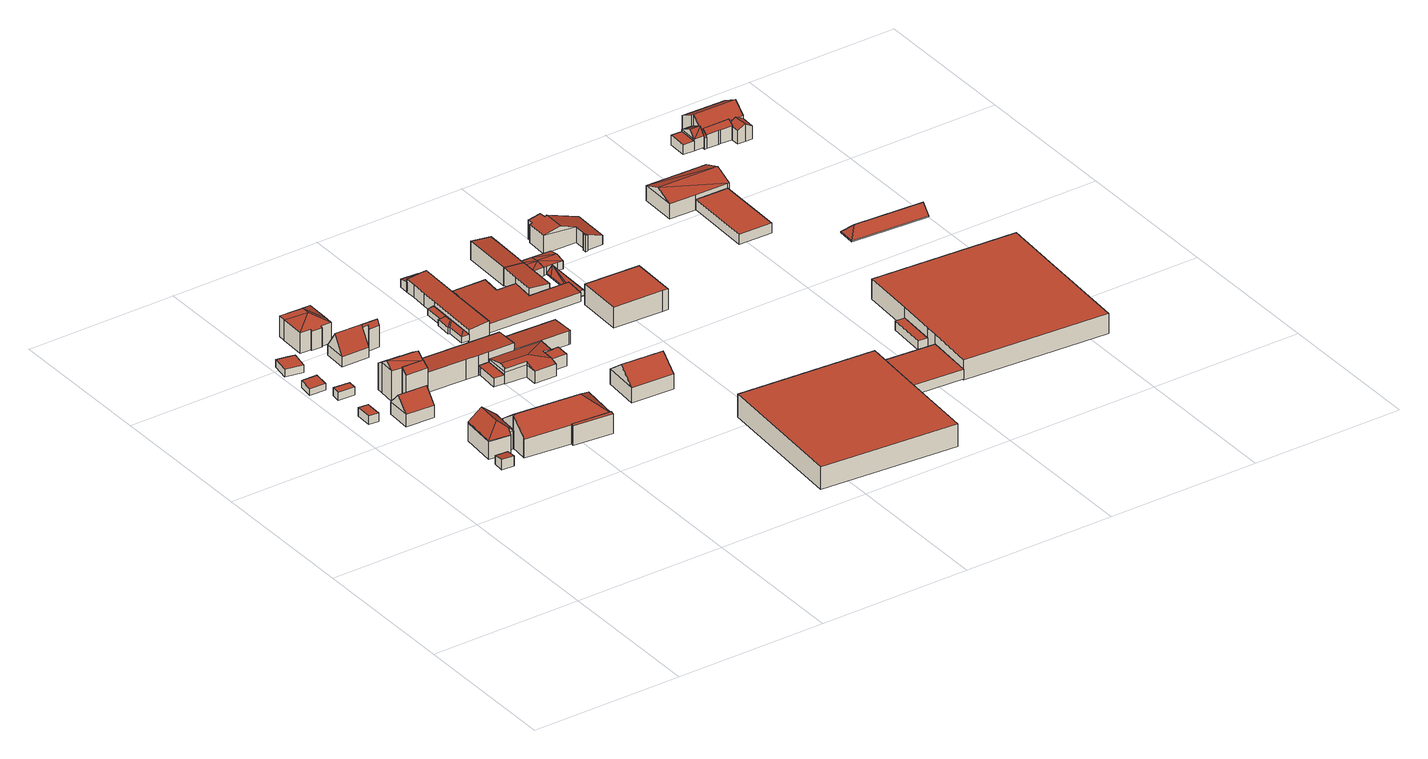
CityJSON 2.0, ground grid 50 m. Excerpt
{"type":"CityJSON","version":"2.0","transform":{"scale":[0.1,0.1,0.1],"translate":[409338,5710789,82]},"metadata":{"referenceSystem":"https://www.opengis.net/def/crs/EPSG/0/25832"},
"CityObjects":{
"building1":{"type":"Building","attributes":{"Gemeindeschluessel":"05978036","Geometrietyp2DReferenz":"3000","function":"31001_2460","roofType":"1000","measuredHeight":2.77},"geometry":[{"type":"MultiSurface","lod":"2","boundaries":[[[0,1,2,3]],[[1,4,5,2]],[[4,6,7,5]],[[6,0,3,7]],[[6,4,1,0]],[[3,2,5,7]]],"semantics":{"surfaces":[{"type":"WallSurface"},{"type":"RoofSurface"},{"type":"GroundSurface"}],"values":[0,0,0,0,1,2]}}]},
"building2":{"type":"Building","attributes":{"Gemeindeschluessel":"05978036","Geometrietyp2DReferenz":"3000","function":"31001_2460","roofType":"2100","measuredHeight":3.38},"geometry":[{"type":"MultiSurface","lod":"2","boundaries":[[[8,9,10,11]],[[9,12,13,10]],[[12,14,15,13]],[[14,8,11,15]],[[14,12,9,8]],[[11,10,13,15]]],"semantics":{"surfaces":[{"type":"WallSurface"},{"type":"RoofSurface"},{"type":"GroundSurface"}],"values":[0,0,0,0,1,2]}}]},
"building3":{"type":"Building","attributes":{"Gemeindeschluessel":"05978036","Geometrietyp2DReferenz":"3000","function":"31001_2460","roofType":"1000","measuredHeight":2.25},"geometry":[{"type":"MultiSurface","lod":"2","boundaries":[[[16,17,18,19]],[[17,20,21,18]],[[20,22,23,21]],[[22,16,19,23]],[[22,20,17,16]],[[19,18,21,23]]],"semantics":{"surfaces":[{"type":"WallSurface"},{"type":"RoofSurface"},{"type":"GroundSurface"}],"values":[0,0,0,0,1,2]}}]},
"building4":{"type":"Building","attributes":{"Gemeindeschluessel":"05978036","Geometrietyp2DReferenz":"3000","function":"31001_2460","roofType":"1000","measuredHeight":2.76},"geometry":[{"type":"MultiSurface","lod":"2","boundaries":[[[24,25,26,27]],[[25,28,29,26]],[[28,30,31,29]],[[30,24,27,31]],[[30,28,25,24]],[[27,26,29,31]]],"semantics":{"surfaces":[{"type":"WallSurface"},{"type":"RoofSurface"},{"type":"GroundSurface"}],"values":[0,0,0,0,1,2]}}]},
"building5":{"type":"Building","attributes":{"Gemeindeschluessel":"05978036","Geometrietyp2DReferenz":"3000","function":"31001_1000","roofType":"3100","measuredHeight":8.52},"geometry":[{"type":"MultiSurface","lod":"2","boundaries":[[[32,33,34,35]],[[33,36,37,34]],[[36,38,39,37]],[[38,32,35,39]],[[36,33,40]],[[32,38,41]],[[33,32,41,40]],[[38,36,40,41]],[[35,34,37,39]]],"semantics":{"surfaces":[{"type":"WallSurface"},{"type":"RoofSurface"},{"type":"GroundSurface"}],"values":[0,0,0,0,0,0,1,1,2]}}]},
"building6":{"type":"Building","attributes":{"Gemeindeschluessel":"05978036","Geometrietyp2DReferenz":"3000","function":"31001_2460","roofType":"1000","measuredHeight":2.54},"geometry":[{"type":"MultiSurface","lod":"2","boundaries":[[[42,43,44,45]],[[43,46,47,44]],[[46,48,49,47]],[[48,50,51,49]],[[50,42,45,51]],[[50,48,46,43,42]],[[45,44,47,49,51]]],"semantics":{"surfaces":[{"type":"WallSurface"},{"type":"RoofSurface"},{"type":"GroundSurface"}],"values":[0,0,0,0,0,1,2]}}]},
"building7":{"type":"Building","attributes":{"Gemeindeschluessel":"05978036","Geometrietyp2DReferenz":"3000","function":"31001_1100","roofType":"5000","measuredHeight":10.02},"geometry":[{"type":"MultiSurface","lod":"2","boundaries":[[[52,53,54,55]],[[53,56,57,54]],[[56,58,59,57]],[[58,60,61,59]],[[60,62,63,61]],[[62,64,65,63]],[[64,66,67,65]],[[66,52,55,67]],[[68,69,70,71]],[[60,58,72,68,71,73,62]],[[68,72,74,69]],[[62,73,64]],[[64,73,71,66]],[[53,69,74,56]],[[56,74,72,58]],[[66,71,70,52]],[[52,70,69,53]],[[55,54,57,59,61,63,65,67]]],"semantics":{"surfaces":[{"type":"WallSurface"},{"type":"RoofSurface"},{"type":"GroundSurface"}],"values":[0,0,0,0,0,0,0,0,1,1,1,0,0,0,0,0,0,2]}}]},
"building8":{"type":"Building","attributes":{"Gemeindeschluessel":"05978036","Geometrietyp2DReferenz":"3000","function":"31001_1000"},"children":["building8-1","building8-2","building8-3"]},
"building8-1":{"type":"BuildingPart","attributes":{"roofType":"2100","measuredHeight":10.29},"parents":["building8"],"geometry":[{"type":"MultiSurface","lod":"2","boundaries":[[[75,76,77,78,79]],[[76,80,81,77]],[[80,82,83,84,81]],[[82,80,76,75]],[[78,77,81,84]],[[79,83,82,75]],[[78,84,83,79]]],"semantics":{"surfaces":[{"type":"WallSurface"},{"type":"RoofSurface"},{"type":"GroundSurface"},{"type":"ClosureSurface"}],"values":[0,0,0,1,2,0,3]}}]},
"building8-2":{"type":"BuildingPart","attributes":{"roofType":"2100","measuredHeight":10.02},"parents":["building8"],"geometry":[{"type":"MultiSurface","lod":"2","boundaries":[[[85,86,87,88]],[[89,90,91,92]],[[90,85,88,91]],[[90,89,86,85]],[[88,87,92,91]],[[92,87,86,89]]],"semantics":{"surfaces":[{"type":"WallSurface"},{"type":"RoofSurface"},{"type":"GroundSurface"},{"type":"ClosureSurface"}],"values":[0,0,0,1,2,3]}}]},
"building8-3":{"type":"BuildingPart","attributes":{"roofType":"3100","measuredHeight":11.96},"parents":["building8"],"geometry":[{"type":"MultiSurface","lod":"2","boundaries":[[[93,79,78,94]],[[95,96,89,92,97]],[[79,93,98]],[[96,95,99]],[[96,98,93]],[[98,96,99]],[[99,79,98]],[[79,99,95,83]],[[92,87,94,78,84,97]],[[94,87,86,89,96,93]],[[87,92,89,86]],[[97,84,83,95]],[[84,78,79,83]]],"semantics":{"surfaces":[{"type":"WallSurface"},{"type":"RoofSurface"},{"type":"GroundSurface"},{"type":"ClosureSurface"}],"values":[0,0,0,0,1,1,1,1,2,0,3,0,3]}}]},
"building9":{"type":"Building","attributes":{"Gemeindeschluessel":"05978036","Geometrietyp2DReferenz":"3000","function":"31001_1000","roofType":"3100","measuredHeight":9.08},"geometry":[{"type":"MultiSurface","lod":"2","boundaries":[[[100,101,102,103]],[[101,104,105,102]],[[104,106,107,105]],[[106,108,109,107]],[[108,110,111,109]],[[110,100,103,111]],[[110,112,113,114,100]],[[101,114,113,115,104]],[[106,115,113,112,108]],[[104,115,106]],[[108,112,110]],[[100,114,101]],[[103,102,105,107,109,111]]],"semantics":{"surfaces":[{"type":"WallSurface"},{"type":"RoofSurface"},{"type":"GroundSurface"}],"values":[0,0,0,0,0,0,1,1,0,0,0,0,2]}}]},
"building10":{"type":"Building","attributes":{"Gemeindeschluessel":"05978036","Geometrietyp2DReferenz":"3000","function":"31001_2000"},"children":["building10-1","building10-2"]},
"building10-1":{"type":"BuildingPart","attributes":{"roofType":"2100","measuredHeight":6.61},"parents":["building10"],"geometry":[{"type":"MultiSurface","lod":"2","boundaries":[[[116,117,118,119,120]],[[121,122,123,124,125]],[[122,116,120,123]],[[122,121,117,116]],[[120,119,124,123]],[[121,125,118,117]],[[125,124,119,118]]],"semantics":{"surfaces":[{"type":"WallSurface"},{"type":"RoofSurface"},{"type":"GroundSurface"},{"type":"ClosureSurface"}],"values":[0,0,0,1,2,0,3]}}]},
"building10-2":{"type":"BuildingPart","attributes":{"roofType":"5000","measuredHeight":11.1},"parents":["building10"],"geometry":[{"type":"MultiSurface","lod":"2","boundaries":[[[126,127,128,129]],[[127,125,124,128]],[[118,130,131,119]],[[130,132,133,131]],[[132,134,135,133]],[[134,136,137,135]],[[136,138,139,137]],[[138,140,141,139]],[[140,142,129,141]],[[142,126,129]],[[138,136,134,132,130,118,125,143]],[[125,127,143]],[[127,126,142,140,138,143]],[[128,124,119,131,133,135,137,139,141,129]],[[119,124,125,118]]],"semantics":{"surfaces":[{"type":"WallSurface"},{"type":"RoofSurface"},{"type":"GroundSurface"},{"type":"ClosureSurface"}],"values":[0,0,0,0,0,0,0,0,0,0,1,1,1,2,3]}}]},
"building11":{"type":"Building","attributes":{"Gemeindeschluessel":"05978036","Geometrietyp2DReferenz":"3000","function":"31001_1000","roofType":"3200","measuredHeight":9.69},"geometry":[{"type":"MultiSurface","lod":"2","boundaries":[[[144,145,146,147]],[[145,148,149,146]],[[148,150,151,149]],[[150,152,153,151]],[[152,154,155,153]],[[154,156,157,155]],[[156,158,159,157]],[[158,160,161,159]],[[160,162,163,161]],[[162,144,147,163]],[[158,156,154,152,150,148,164]],[[144,162,165]],[[145,144,165]],[[148,145,165,164]],[[162,160,164,165]],[[160,158,164]],[[147,146,149,151,153,155,157,159,161,163]]],"semantics":{"surfaces":[{"type":"WallSurface"},{"type":"RoofSurface"},{"type":"GroundSurface"}],"values":[0,0,0,0,0,0,0,0,0,0,1,1,1,1,1,1,2]}}]},
"building12":{"type":"Building","attributes":{"Gemeindeschluessel":"05978036","Geometrietyp2DReferenz":"3000","function":"31001_1000","roofType":"5000","measuredHeight":8.82},"geometry":[{"type":"MultiSurface","lod":"2","boundaries":[[[166,167,168,169]],[[167,170,171,168]],[[170,172,173,171]],[[172,174,175,173]],[[174,176,177,175]],[[176,166,169,177]],[[178,170,167,179]],[[176,174,172,178,179,166]],[[172,170,178]],[[167,166,179]],[[169,168,171,173,175,177]]],"semantics":{"surfaces":[{"type":"WallSurface"},{"type":"RoofSurface"},{"type":"GroundSurface"}],"values":[0,0,0,0,0,0,1,1,0,0,2]}}]},
"building13":{"type":"Building","attributes":{"Gemeindeschluessel":"05978036","Geometrietyp2DReferenz":"3000","function":"31001_2460","roofType":"1000","measuredHeight":2.79},"geometry":[{"type":"MultiSurface","lod":"2","boundaries":[[[180,181,182,183]],[[181,184,185,182]],[[184,186,187,185]],[[186,188,189,187]],[[188,180,183,189]],[[188,186,184,181,180]],[[183,182,185,187,189]]],"semantics":{"surfaces":[{"type":"WallSurface"},{"type":"RoofSurface"},{"type":"GroundSurface"}],"values":[0,0,0,0,0,1,2]}}]},
"building14":{"type":"Building","attributes":{"Gemeindeschluessel":"05978036","Geometrietyp2DReferenz":"3000","function":"31001_2000"},"children":["building14-1","building14-2"]},
"building14-1":{"type":"BuildingPart","attributes":{"roofType":"2100","measuredHeight":4.52},"parents":["building14"],"geometry":[{"type":"MultiSurface","lod":"2","boundaries":[[[190,191,192,193]],[[191,194,195,192]],[[194,196,197,195]],[[196,198,199,197]],[[198,200,201,199]],[[198,196,194,191,190,200]],[[201,193,192,195,197,199]],[[190,193,201,200]]],"semantics":{"surfaces":[{"type":"WallSurface"},{"type":"RoofSurface"},{"type":"GroundSurface"},{"type":"ClosureSurface"}],"values":[0,0,0,0,0,1,2,3]}}]},
"building14-2":{"type":"BuildingPart","attributes":{"roofType":"2100","measuredHeight":6.71},"parents":["building14"],"geometry":[{"type":"MultiSurface","lod":"2","boundaries":[[[202,203,204,205]],[[203,206,207,204]],[[206,208,190,193,207]],[[209,210,211,201,200]],[[210,212,213,211]],[[212,214,215,213]],[[214,202,205,215]],[[214,212,210,209,208,206,203,202]],[[205,204,207,193,201,211,213,215]],[[200,190,208,209]],[[200,201,193,190]]],"semantics":{"surfaces":[{"type":"WallSurface"},{"type":"RoofSurface"},{"type":"GroundSurface"},{"type":"ClosureSurface"}],"values":[0,0,0,0,0,0,0,1,2,0,3]}}]},
"building15":{"type":"Building","attributes":{"Gemeindeschluessel":"05978036","Geometrietyp2DReferenz":"3000","function":"31001_1000"},"children":["building15-1","building15-2"]},
"building15-1":{"type":"BuildingPart","attributes":{"roofType":"5000","measuredHeight":5.72},"parents":["building15"],"geometry":[{"type":"MultiSurface","lod":"2","boundaries":[[[216,217,218,219]],[[217,220,221,218]],[[220,222,223,221]],[[222,224,225,223]],[[224,226,227,225]],[[226,228,229,227]],[[228,230,231,229]],[[230,232,233,231]],[[234,235,236,237]],[[235,216,219,236]],[[238,239,240,241,242,232,243,244,245]],[[244,246,247,248,249,245]],[[216,235,238,245,249,250,251,252]],[[216,252,217]],[[217,252,251,220]],[[220,251,250,222]],[[222,250,249,248,224]],[[224,248,247,226]],[[226,247,246,228]],[[230,243,232]],[[228,246,244,243,230]],[[234,253,239,238,235]],[[219,218,221,223,225,227,229,231,233,254,255,237,236]],[[254,233,232,242]],[[255,254,242,256]],[[237,255,256,234]],[[257,241,240]],[[242,241,257,256]],[[239,253,257,240]],[[256,257,253,234]]],"semantics":{"surfaces":[{"type":"WallSurface"},{"type":"RoofSurface"},{"type":"GroundSurface"},{"type":"ClosureSurface"}],"values":[0,0,0,0,0,0,0,0,0,0,1,1,1,0,0,0,0,0,0,0,0,0,2,3,3,3,0,3,0,3]}}]},
"building15-2":{"type":"BuildingPart","attributes":{"roofType":"1000","measuredHeight":4.04},"parents":["building15"],"geometry":[{"type":"MultiSurface","lod":"2","boundaries":[[[258,259,260,233,232]],[[259,261,262,260]],[[261,253,234,237,262]],[[261,259,258,263,241,257,253]],[[237,255,254,233,260,262]],[[256,255,237,234]],[[256,234,253,257]],[[242,241,263]],[[242,254,255,256]],[[242,256,257,241]],[[232,242,263,258]],[[232,233,254,242]]],"semantics":{"surfaces":[{"type":"WallSurface"},{"type":"RoofSurface"},{"type":"GroundSurface"},{"type":"ClosureSurface"}],"values":[0,0,0,1,2,3,3,0,3,3,0,3]}}]},
"building16":{"type":"Building","attributes":{"Gemeindeschluessel":"05978036","Geometrietyp2DReferenz":"3000","function":"31001_9998","roofType":"5000","measuredHeight":3.38},"geometry":[{"type":"MultiSurface","lod":"2","boundaries":[[[264,265,266,267]],[[265,268,269,266]],[[268,270,271,269]],[[270,272,273,271]],[[272,274,275,273]],[[274,276,277,275]],[[276,278,279,277]],[[278,264,267,279]],[[280,278,276]],[[281,280,276,274]],[[282,281,274,272]],[[283,282,272,270]],[[284,283,270,268]],[[285,284,268,265]],[[285,265,264]],[[280,281,282,283,284,285,264,278]],[[267,266,269,271,273,275,277,279]]],"semantics":{"surfaces":[{"type":"WallSurface"},{"type":"RoofSurface"},{"type":"GroundSurface"}],"values":[0,0,0,0,0,0,0,0,1,1,1,1,1,1,1,1,2]}}]},
"building17":{"type":"Building","attributes":{"Gemeindeschluessel":"05978036","Geometrietyp2DReferenz":"3000","function":"31001_1000","roofType":"3100","measuredHeight":9.7},"geometry":[{"type":"MultiSurface","lod":"2","boundaries":[[[286,287,288,289]],[[287,290,291,288]],[[290,292,293,291]],[[292,286,289,293]],[[290,287,294]],[[286,292,295]],[[287,286,295,294]],[[292,290,294,295]],[[289,288,291,293]]],"semantics":{"surfaces":[{"type":"WallSurface"},{"type":"RoofSurface"},{"type":"GroundSurface"}],"values":[0,0,0,0,0,0,1,1,2]}}]},
"building18":{"type":"Building","attributes":{"Gemeindeschluessel":"05978036","Geometrietyp2DReferenz":"3000","function":"31001_2000"},"children":["building18-1","building18-2"]},
"building18-1":{"type":"BuildingPart","attributes":{"roofType":"2100","measuredHeight":3.17},"parents":["building18"],"geometry":[{"type":"MultiSurface","lod":"2","boundaries":[[[296,297,298,299]],[[300,301,302,303]],[[301,296,299,302]],[[301,300,297,296]],[[299,298,303,302]],[[303,298,297,300]]],"semantics":{"surfaces":[{"type":"WallSurface"},{"type":"RoofSurface"},{"type":"GroundSurface"},{"type":"ClosureSurface"}],"values":[0,0,0,1,2,3]}}]},
"building18-2":{"type":"BuildingPart","attributes":{"roofType":"2100","measuredHeight":4.89},"parents":["building18"],"geometry":[{"type":"MultiSurface","lod":"2","boundaries":[[[304,305,306,298,297]],[[305,307,308,306]],[[307,309,310,308]],[[309,311,312,310]],[[311,313,314,312]],[[313,315,316,314]],[[315,317,318,316]],[[317,319,300,303,318]],[[319,317,315,313,311,309,307,305,304]],[[298,306,308,310,312,314,316,318,303]],[[297,300,319,304]],[[297,298,303,300]]],"semantics":{"surfaces":[{"type":"WallSurface"},{"type":"RoofSurface"},{"type":"GroundSurface"},{"type":"ClosureSurface"}],"values":[0,0,0,0,0,0,0,0,1,2,0,3]}}]},
"building19":{"type":"Building","attributes":{"Gemeindeschluessel":"05978036","Geometrietyp2DReferenz":"3000","function":"31001_2000","roofType":"1000","measuredHeight":7.54},"geometry":[{"type":"MultiSurface","lod":"2","boundaries":[[[320,321,322,323]],[[321,324,325,322]],[[324,326,327,325]],[[326,328,329,327]],[[328,320,323,329]],[[328,326,324,321,320]],[[323,322,325,327,329]]],"semantics":{"surfaces":[{"type":"WallSurface"},{"type":"RoofSurface"},{"type":"GroundSurface"}],"values":[0,0,0,0,0,1,2]}}]},
"building20":{"type":"Building","attributes":{"Gemeindeschluessel":"05978036","Geometrietyp2DReferenz":"3000","function":"31001_2000","roofType":"2100","measuredHeight":4.28},"geometry":[{"type":"MultiSurface","lod":"2","boundaries":[[[330,331,332,333]],[[331,334,335,332]],[[334,336,337,335]],[[336,338,339,337]],[[338,340,341,339]],[[340,342,343,341]],[[342,344,345,343]],[[344,346,347,345]],[[346,348,349,347]],[[348,330,333,349]],[[348,346,344,342,340,338,336,334,331,330]],[[333,332,335,337,339,341,343,345,347,349]]],"semantics":{"surfaces":[{"type":"WallSurface"},{"type":"RoofSurface"},{"type":"GroundSurface"}],"values":[0,0,0,0,0,0,0,0,0,0,1,2]}}]},
"building21":{"type":"Building","attributes":{"Gemeindeschluessel":"05978036","Geometrietyp2DReferenz":"3000","function":"31001_2000","roofType":"2100","measuredHeight":5.8},"geometry":[{"type":"MultiSurface","lod":"2","boundaries":[[[350,351,352,353]],[[351,354,355,352]],[[354,356,357,355]],[[356,358,359,357]],[[358,360,361,359]],[[360,350,353,361]],[[360,358,356,354,351,350]],[[353,352,355,357,359,361]]],"semantics":{"surfaces":[{"type":"WallSurface"},{"type":"RoofSurface"},{"type":"GroundSurface"}],"values":[0,0,0,0,0,0,1,2]}}]},
"building22":{"type":"Building","attributes":{"Gemeindeschluessel":"05978036","Geometrietyp2DReferenz":"3000","function":"31001_1100","roofType":"2100","measuredHeight":6.13},"geometry":[{"type":"MultiSurface","lod":"2","boundaries":[[[362,354,363,364]],[[354,365,366,363]],[[365,367,368,366]],[[367,369,370,368]],[[369,362,364,370]],[[369,367,365,354,362]],[[364,363,366,368,370]]],"semantics":{"surfaces":[{"type":"WallSurface"},{"type":"RoofSurface"},{"type":"GroundSurface"}],"values":[0,0,0,0,0,1,2]}}]},
"building23":{"type":"Building","attributes":{"Gemeindeschluessel":"05978036","Geometrietyp2DReferenz":"3000","function":"31001_2460","roofType":"5000","measuredHeight":3.31},"geometry":[{"type":"MultiSurface","lod":"2","boundaries":[[[371,372,373,374]],[[372,375,376,373]],[[375,377,378,376]],[[377,379,380,378]],[[379,371,374,380]],[[381,379,377]],[[382,379,381]],[[379,382,371]],[[372,381,375]],[[381,372,382]],[[372,371,382]],[[377,375,381]],[[374,373,376,378,380]]],"semantics":{"surfaces":[{"type":"WallSurface"},{"type":"RoofSurface"},{"type":"GroundSurface"}],"values":[0,0,0,0,0,1,1,1,1,1,0,0,2]}}]},
"building24":{"type":"Building","attributes":{"Gemeindeschluessel":"05978036","Geometrietyp2DReferenz":"3000","function":"31001_2000","roofType":"1000","measuredHeight":6.89},"geometry":[{"type":"MultiSurface","lod":"2","boundaries":[[[383,384,385,386]],[[384,387,388,385]],[[387,389,390,388]],[[389,391,392,390]],[[391,383,386,392]],[[391,389,387,384,383]],[[386,385,388,390,392]]],"semantics":{"surfaces":[{"type":"WallSurface"},{"type":"RoofSurface"},{"type":"GroundSurface"}],"values":[0,0,0,0,0,1,2]}}]},
"building25":{"type":"Building","attributes":{"Gemeindeschluessel":"05978036","Geometrietyp2DReferenz":"3000","function":"31001_2740","roofType":"5000","measuredHeight":2.43},"geometry":[{"type":"MultiSurface","lod":"2","boundaries":[[[393,394,395,396]],[[394,397,398,395]],[[397,399,400,398]],[[399,401,402,400]],[[401,403,404,402]],[[403,393,396,404]],[[405,401,399,406]],[[406,397,394]],[[406,394,393]],[[406,393,403]],[[403,405,406]],[[401,405,403]],[[397,406,399]],[[396,395,398,400,402,404]]],"semantics":{"surfaces":[{"type":"WallSurface"},{"type":"RoofSurface"},{"type":"GroundSurface"}],"values":[0,0,0,0,0,0,1,1,1,1,1,0,0,2]}}]},
"building26":{"type":"Building","attributes":{"Gemeindeschluessel":"05978036","Geometrietyp2DReferenz":"3000","function":"31001_1310","roofType":"3100","measuredHeight":3.24},"geometry":[{"type":"MultiSurface","lod":"2","boundaries":[[[407,408,409,410]],[[408,411,412,409]],[[411,413,414,412]],[[413,377,415,414]],[[377,375,416,415]],[[375,407,410,416]],[[417,407,375]],[[375,418,417]],[[408,417,418]],[[418,377,413,411,408]],[[407,417,408]],[[418,375,377]],[[410,409,412,414,415,416]]],"semantics":{"surfaces":[{"type":"WallSurface"},{"type":"RoofSurface"},{"type":"GroundSurface"}],"values":[0,0,0,0,0,0,1,1,1,1,0,0,2]}}]},
"building27":{"type":"Building","attributes":{"Gemeindeschluessel":"05978036","Geometrietyp2DReferenz":"3000","function":"31001_1100","roofType":"5000","measuredHeight":7.31},"geometry":[{"type":"MultiSurface","lod":"2","boundaries":[[[419,420,421,422]],[[420,423,424,421]],[[423,425,426,424]],[[425,427,428,426]],[[427,429,430,428]],[[429,431,432,430]],[[431,433,434,432]],[[433,435,436,434]],[[435,437,438,436]],[[437,439,440,438]],[[439,441,442,440]],[[441,443,444,442]],[[443,445,446,444]],[[445,419,422,446]],[[447,448,445,443,441,439,437,435]],[[420,419,448,447,433,431,429,427,425,423]],[[435,433,447]],[[419,445,448]],[[422,421,424,426,428,430,432,434,436,438,440,442,444,446]]],"semantics":{"surfaces":[{"type":"WallSurface"},{"type":"RoofSurface"},{"type":"GroundSurface"}],"values":[0,0,0,0,0,0,0,0,0,0,0,0,0,0,1,1,0,0,2]}}]},
"building28":{"type":"Building","attributes":{"Gemeindeschluessel":"05978036","Geometrietyp2DReferenz":"3000","function":"31001_2000","roofType":"1000","measuredHeight":3.37},"geometry":[{"type":"MultiSurface","lod":"2","boundaries":[[[449,450,451,452]],[[450,453,454,451]],[[453,455,456,454]],[[455,449,452,456]],[[455,453,450,449]],[[452,451,454,456]]],"semantics":{"surfaces":[{"type":"WallSurface"},{"type":"RoofSurface"},{"type":"GroundSurface"}],"values":[0,0,0,0,1,2]}}]},
"building29":{"type":"Building","attributes":{"Gemeindeschluessel":"05978036","Geometrietyp2DReferenz":"3000","function":"31001_2500","roofType":"1000","measuredHeight":3.18},"geometry":[{"type":"MultiSurface","lod":"2","boundaries":[[[457,458,459,460]],[[458,461,462,459]],[[461,463,464,462]],[[463,457,460,464]],[[463,461,458,457]],[[460,459,462,464]]],"semantics":{"surfaces":[{"type":"WallSurface"},{"type":"RoofSurface"},{"type":"GroundSurface"}],"values":[0,0,0,0,1,2]}}]},
"building30":{"type":"Building","attributes":{"Gemeindeschluessel":"05978036","Geometrietyp2DReferenz":"3000","function":"31001_2700","roofType":"1000","measuredHeight":3.27},"geometry":[{"type":"MultiSurface","lod":"2","boundaries":[[[465,466,467,468]],[[466,469,470,467]],[[469,471,472,470]],[[471,465,468,472]],[[471,469,466,465]],[[468,467,470,472]]],"semantics":{"surfaces":[{"type":"WallSurface"},{"type":"RoofSurface"},{"type":"GroundSurface"}],"values":[0,0,0,0,1,2]}}]},
"building31":{"type":"Building","attributes":{"Gemeindeschluessel":"05978036","Geometrietyp2DReferenz":"3000","function":"31001_1100","roofType":"3100","measuredHeight":7.33},"geometry":[{"type":"MultiSurface","lod":"2","boundaries":[[[473,474,475,476]],[[474,477,478,475]],[[477,479,480,478]],[[479,481,482,480]],[[481,483,484,482]],[[483,473,476,484]],[[483,485,473]],[[485,483,486]],[[486,474,485]],[[474,486,481,479,477]],[[473,485,474]],[[486,483,481]],[[476,475,478,480,482,484]]],"semantics":{"surfaces":[{"type":"WallSurface"},{"type":"RoofSurface"},{"type":"GroundSurface"}],"values":[0,0,0,0,0,0,1,1,1,1,0,0,2]}}]},
"building32":{"type":"Building","attributes":{"Gemeindeschluessel":"05978036","Geometrietyp2DReferenz":"3000","function":"31001_2000","roofType":"1000","measuredHeight":6.7},"geometry":[{"type":"MultiSurface","lod":"2","boundaries":[[[487,488,489,490]],[[488,491,492,489]],[[491,493,494,492]],[[493,495,496,494]],[[495,497,498,496]],[[497,499,500,498]],[[499,501,502,500]],[[501,487,490,502]],[[501,499,497,495,493,491,488,487]],[[490,489,492,494,496,498,500,502]]],"semantics":{"surfaces":[{"type":"WallSurface"},{"type":"RoofSurface"},{"type":"GroundSurface"}],"values":[0,0,0,0,0,0,0,0,1,2]}}]},
"building33":{"type":"Building","attributes":{"Gemeindeschluessel":"05978036","Geometrietyp2DReferenz":"3000","function":"31001_2460","roofType":"1000","measuredHeight":3.31},"geometry":[{"type":"MultiSurface","lod":"2","boundaries":[[[503,504,505,506]],[[504,507,508,505]],[[507,509,510,508]],[[509,503,506,510]],[[509,507,504,503]],[[506,505,508,510]]],"semantics":{"surfaces":[{"type":"WallSurface"},{"type":"RoofSurface"},{"type":"GroundSurface"}],"values":[0,0,0,0,1,2]}}]},
"building34":{"type":"Building","attributes":{"Gemeindeschluessel":"05978036","Geometrietyp2DReferenz":"3000","function":"31001_2740","roofType":"5000","measuredHeight":3.48},"geometry":[{"type":"MultiSurface","lod":"2","boundaries":[[[511,512,513,514]],[[512,515,516,513]],[[515,517,518,516]],[[517,511,514,518]],[[519,517,515]],[[520,519,515,512]],[[520,512,511]],[[519,520,511,517]],[[514,513,516,518]]],"semantics":{"surfaces":[{"type":"WallSurface"},{"type":"RoofSurface"},{"type":"GroundSurface"}],"values":[0,0,0,0,0,1,1,1,2]}}]},
"building35":{"type":"Building","attributes":{"Gemeindeschluessel":"05978036","Geometrietyp2DReferenz":"3000","function":"31001_2460","roofType":"3100","measuredHeight":6.09},"geometry":[{"type":"MultiSurface","lod":"2","boundaries":[[[521,522,506,523]],[[522,524,510,506]],[[524,525,526,510]],[[525,521,523,526]],[[524,522,527]],[[521,525,528]],[[522,528,527]],[[528,522,521]],[[524,528,525]],[[528,524,527]],[[523,506,510,526]]],"semantics":{"surfaces":[{"type":"WallSurface"},{"type":"RoofSurface"},{"type":"GroundSurface"}],"values":[0,0,0,0,0,0,1,1,1,1,2]}}]},
"building36":{"type":"Building","attributes":{"Gemeindeschluessel":"05978036","Geometrietyp2DReferenz":"3000","function":"31001_1000"},"children":["building36-1","building36-2","building36-3"]},
"building36-1":{"type":"BuildingPart","attributes":{"roofType":"3100","measuredHeight":5.76},"parents":["building36"],"geometry":[{"type":"MultiSurface","lod":"2","boundaries":[[[529,530,531,532]],[[530,533,534,531]],[[533,535,536,534]],[[537,538,539,540]],[[538,529,532,539]],[[541,542,543,535,533,530,529]],[[529,538,537,544,541]],[[532,531,534,536,545,546,540,539]],[[543,545,536,535]],[[547,542,541]],[[546,545,543,542,547]],[[544,547,541]],[[537,540,546,547,544]]],"semantics":{"surfaces":[{"type":"WallSurface"},{"type":"RoofSurface"},{"type":"GroundSurface"},{"type":"ClosureSurface"}],"values":[0,0,0,0,0,1,1,2,3,0,3,0,3]}}]},
"building36-2":{"type":"BuildingPart","attributes":{"roofType":"3100","measuredHeight":8.64},"parents":["building36"],"geometry":[{"type":"MultiSurface","lod":"2","boundaries":[[[548,549,550,551]],[[549,552,553,550]],[[552,554,555,553]],[[554,556,557,555]],[[556,558,559,557]],[[558,560,561,559]],[[560,562,563,561]],[[562,564,537,540,563]],[[562,560,558,556,554]],[[554,552,549,548,565,566,542,547,544,564,562]],[[567,551,550,553,555,557,559,561,563,540,546,545]],[[548,551,567,565]],[[566,543,542]],[[544,537,564]],[[543,545,546,547,542]],[[547,546,540,537,544]],[[565,567,545,543,566]]],"semantics":{"surfaces":[{"type":"WallSurface"},{"type":"RoofSurface"},{"type":"GroundSurface"},{"type":"ClosureSurface"}],"values":[0,0,0,0,0,0,0,0,1,1,2,3,0,0,3,3,3]}}]},
"building36-3":{"type":"BuildingPart","attributes":{"roofType":"2100","measuredHeight":5.9},"parents":["building36"],"geometry":[{"type":"MultiSurface","lod":"2","boundaries":[[[568,569,534,536,535]],[[569,570,571,534]],[[570,572,573,571]],[[572,574,548,551,573]],[[572,570,569,568,575,576,574]],[[551,567,545,536,534,571,573]],[[565,548,574,576]],[[565,567,551,548]],[[566,565,576,575]],[[566,543,545,567,565]],[[568,535,543,566,575]],[[535,536,545,543]]],"semantics":{"surfaces":[{"type":"WallSurface"},{"type":"RoofSurface"},{"type":"GroundSurface"},{"type":"ClosureSurface"}],"values":[0,0,0,0,1,2,0,3,0,3,0,3]}}]}
},
"vertices":[
[43,1144,55],[76,1143,55],[76,1143,27],[43,1144,27],[74,1088,55],[74,1088,27],[41,1090,55],[41,1090,27],
[197,654,76],[200,690,71],[200,690,42],[197,654,42],[240,686,72],[240,686,42],[237,651,76],[237,651,42],
[58,1327,38],[4,1329,38],[4,1329,15],[58,1327,15],[11,1379,38],[11,1379,15],[63,1377,38],[63,1377,15],
[55,1285,46],[109,1281,46],[109,1281,19],[55,1285,19],[107,1252,46],[107,1252,19],[52,1256,46],[52,1256,19],
[213,1011,70],[119,1016,70],[119,1016,29],[213,1011,29],[122,1097,70],[122,1097,29],[217,1093,70],[217,1093,29],[120,1056,115],[215,1052,115],
[6,1456,37],[16,1514,37],[16,1514,12],[6,1456,12],[53,1507,37],[53,1507,12],[76,1503,37],[76,1503,12],[65,1445,37],[65,1445,12],
[275,722,95],[203,728,95],[203,728,36],[275,722,36],[213,844,95],[213,844,36],[306,835,95],[306,835,36],[303,800,95],[303,800,36],[298,734,95],[298,734,36],[294,735,95],[294,735,36],[276,736,95],[276,736,36],[251,756,136],[203,728,99],[275,722,96],[276,736,113],[258,840,136],[294,735,98],[213,844,99],
[278,1158,123],[277,1135,109],[277,1135,20],[278,1158,20],[278,1158,121],[205,1138,108],[205,1138,20],[207,1161,123],[207,1161,121],[207,1161,20],
[249,1233,109],[248,1215,120],[248,1215,20],[249,1233,20],[176,1219,120],[177,1237,109],[177,1237,20],[176,1219,20],
[281,1213,121],[281,1213,20],[173,1163,121],[176,1219,121],[173,1163,20],[279,1185,140],[174,1191,140],
[168,1401,49],[171,1478,49],[171,1478,16],[168,1401,16],[261,1475,49],[261,1475,16],[260,1469,49],[260,1469,16],[259,1432,49],[259,1432,16],[258,1399,49],[258,1399,16],[259,1432,100],[260,1437,107],[170,1440,107],[260,1469,58],
[441,649,104],[442,658,106],[442,658,102],[442,658,39],[441,649,39],[572,647,106],[571,637,104],[571,637,39],[572,647,39],[572,647,102],
[460,787,101],[583,776,102],[583,776,39],[460,787,39],[288,672,102],[288,672,39],[289,677,106],[289,677,39],[294,735,149],[294,735,39],[298,734,149],[298,734,39],[298,736,150],[298,736,39],[303,800,102],[303,800,39],[460,787,102],[513,717,150],
[229,1646,75],[226,1561,75],[226,1561,7],[229,1646,7],[225,1536,75],[225,1536,7],[190,1537,75],[190,1537,7],[190,1533,71],[190,1533,7],[155,1534,71],[155,1534,7],[155,1539,75],[155,1539,7],[120,1540,75],[120,1540,7],[123,1624,75],[123,1624,7],[124,1649,75],[124,1649,7],[174,1579,104],[175,1605,104],
[259,1432,97],[260,1469,60],[260,1469,17],[259,1432,17],[317,1467,60],[317,1467,17],[313,1426,90],[313,1426,17],[279,1426,89],[279,1426,17],[280,1433,99],[280,1433,17],[314,1436,106],[260,1438,106],
[443,1046,59],[448,1117,59],[448,1117,31],[443,1046,31],[449,1128,59],[449,1128,31],[484,1127,59],[484,1127,31],[480,1044,59],[480,1044,31],
[573,1202,67],[762,1195,67],[762,1195,26],[573,1202,26],[759,1116,72],[759,1116,26],[754,1116,72],[754,1116,26],[660,1120,72],[660,1120,26],[569,1124,72],[569,1124,26],
[277,1135,93],[281,1213,89],[281,1213,26],[277,1135,26],[281,1214,89],[281,1214,26],[573,1202,89],[569,1124,93],[484,1127,93],[484,1127,26],[449,1128,93],[449,1128,26],[407,1130,93],[407,1130,26],
[551,997,69],[553,1038,69],[553,1038,30],[551,997,30],[479,1041,69],[479,1041,30],[480,1044,69],[480,1044,30],[484,1127,69],[484,1127,30],[569,1124,69],[569,1124,30],[660,1120,69],[660,1120,30],[657,1066,69],[657,1066,30],[663,1066,69],[663,1066,30],[625,1023,69],[624,994,69],[624,994,30],[625,1023,30],[625,1019,76],[625,1023,76],[627,1065,76],[659,1063,70],[662,1063,69],[657,1066,70],[660,1117,71],[573,1059,87],[660,1120,70],[569,1124,70],[484,1127,70],[480,1063,87],[480,1044,82],[479,1041,81],[553,1038,81],[625,1023,70],[662,1063,30],[627,1065,30],[627,1065,69],[627,1065,70],
[663,1066,70],[681,1065,70],[681,1065,30],[679,1021,70],[679,1021,30],[662,1063,70],
[545,1310,36],[519,1310,36],[519,1310,16],[545,1310,16],[521,1373,36],[521,1373,16],[516,1373,36],[516,1373,16],[518,1426,36],[518,1426,16],[525,1426,36],[525,1426,16],[527,1490,36],[527,1490,16],[551,1490,36],[551,1490,16],[538,1478,47],[536,1414,47],[533,1410,50],[532,1387,50],[534,1385,48],[532,1323,48],
[716,858,89],[856,848,89],[856,848,39],[716,858,39],[848,732,89],[848,732,39],[708,741,89],[708,741,39],[852,790,136],[712,799,136],
[614,1664,35],[613,1633,41],[613,1633,9],[614,1664,9],[556,1635,41],[557,1666,35],[557,1666,9],[556,1635,9],
[613,1633,57],[622,1633,58],[622,1633,9],[617,1496,58],[617,1496,9],[611,1307,58],[611,1307,9],[545,1310,51],[545,1310,9],[551,1490,51],[551,1490,9],[553,1544,51],[553,1544,9],[555,1598,51],[555,1598,9],[556,1635,51],
[1342,301,126],[1321,2,126],[1321,2,50],[1342,301,50],[869,36,126],[869,36,50],[901,492,126],[901,492,50],[1354,460,126],[1354,460,50],
[921,1296,49],[611,1307,49],[611,1307,18],[921,1296,18],[617,1496,61],[617,1496,18],[727,1492,61],[727,1492,18],[725,1433,57],[725,1433,18],[791,1431,57],[791,1431,18],[788,1361,53],[788,1361,18],[857,1359,53],[857,1359,18],[922,1357,53],[922,1357,18],[921,1315,50],[921,1315,18],
[788,1361,77],[791,1431,77],[791,1431,19],[788,1361,19],[793,1494,77],[793,1494,19],[861,1493,70],[861,1493,19],[861,1486,70],[861,1486,19],[857,1359,70],[857,1359,19],
[861,1493,69],[793,1494,15],[861,1493,15],[798,1664,77],[798,1664,15],[866,1661,69],[866,1661,15],[863,1538,69],[863,1538,15],
[861,1486,45],[863,1538,45],[863,1538,17],[861,1486,17],[918,1536,45],[918,1536,17],[916,1471,45],[916,1471,17],[877,1473,45],[877,1473,17],[917,1503,50],[862,1505,50],
[905,1110,99],[910,1261,99],[910,1261,30],[905,1110,30],[1093,1253,99],[1093,1253,30],[1089,1103,99],[1089,1103,30],[1071,1104,99],[1071,1104,30],
[922,1357,22],[925,1451,22],[925,1451,19],[922,1357,19],[926,1471,22],[926,1471,19],[963,1470,22],[963,1470,19],[958,1314,22],[958,1314,19],[921,1315,22],[921,1315,19],[940,1314,44],[944,1470,44],
[983,1533,45],[981,1469,45],[981,1469,18],[983,1533,18],[963,1470,45],[963,1470,18],[926,1471,45],[926,1471,18],[916,1471,18],[918,1536,18],[982,1501,51],[917,1504,51],
[1152,1634,48],[1149,1513,48],[1149,1513,17],[1152,1634,17],[1094,1514,69],[1094,1514,17],[1094,1508,69],[1094,1508,17],[1087,1508,72],[1087,1508,17],[1087,1520,72],[1087,1520,17],[1094,1519,69],[1094,1519,17],[1095,1565,69],[1095,1565,17],[984,1568,78],[984,1568,17],[986,1640,78],[986,1640,17],[994,1640,80],[994,1640,17],[994,1659,80],[994,1659,17],[1035,1658,88],[1035,1658,17],[1035,1637,88],[1035,1637,17],[1042,1567,90],[1043,1637,90],
[1342,301,84],[1354,460,84],[1354,460,51],[1342,301,51],[1553,445,84],[1553,445,51],[1542,287,84],[1542,287,51],
[1556,487,82],[1525,489,82],[1525,489,51],[1556,487,51],[1534,615,82],[1534,615,51],[1565,613,82],[1565,613,51],
[1462,1283,56],[1469,1508,56],[1469,1508,23],[1462,1283,23],[1578,1505,56],[1578,1505,23],[1572,1280,56],[1572,1280,23],
[1587,1625,71],[1583,1505,71],[1583,1505,21],[1587,1625,21],[1578,1505,71],[1578,1505,21],[1469,1508,71],[1469,1508,21],[1380,1511,71],[1380,1511,21],[1383,1631,71],[1383,1631,21],[1585,1565,95],[1382,1571,95],
[2021,254,116],[1542,287,116],[1542,287,49],[2021,254,49],[1553,445,116],[1553,445,49],[1556,487,116],[1556,487,49],[1565,613,116],[1565,613,49],[1577,793,116],[1577,793,49],[2056,761,116],[2056,761,49],[2043,576,116],[2043,576,49],
[1654,1780,46],[1617,1782,46],[1617,1782,13],[1654,1780,13],[1619,1844,46],[1619,1844,13],[1656,1843,46],[1656,1843,13],
[1719,1094,38],[1723,1153,38],[1723,1153,35],[1719,1094,35],[1979,1137,38],[1979,1137,35],[1976,1079,38],[1976,1079,35],[1977,1108,69],[1747,1122,69],
[1687,1779,52],[1654,1780,52],[1687,1779,13],[1656,1843,52],[1689,1842,52],[1689,1842,13],[1655,1800,74],[1688,1799,74],
[1805,1742,68],[1780,1743,54],[1780,1743,10],[1805,1742,10],[1780,1771,54],[1780,1771,10],[1781,1771,54],[1781,1771,10],[1831,1790,54],[1829,1741,54],[1829,1741,10],[1831,1790,10],[1806,1790,68],[1797,1790,62],[1781,1790,54],[1815,1790,63],[1781,1790,10],[1806,1790,10],[1806,1790,63],
[1694,1774,47],[1687,1774,47],[1687,1774,10],[1694,1774,10],[1687,1779,51],[1687,1779,10],[1689,1832,96],[1689,1832,10],[1689,1842,90],[1689,1842,10],[1690,1890,62],[1690,1890,10],[1834,1886,63],[1834,1886,10],[1832,1829,96],[1832,1829,10],[1831,1790,63],[1694,1792,62],[1781,1790,62],[1694,1792,10],
[1781,1771,56],[1780,1771,56],[1741,1773,56],[1741,1773,10],[1735,1773,56],[1735,1773,10],[1694,1774,56],[1781,1790,69],[1694,1792,68]
]}
